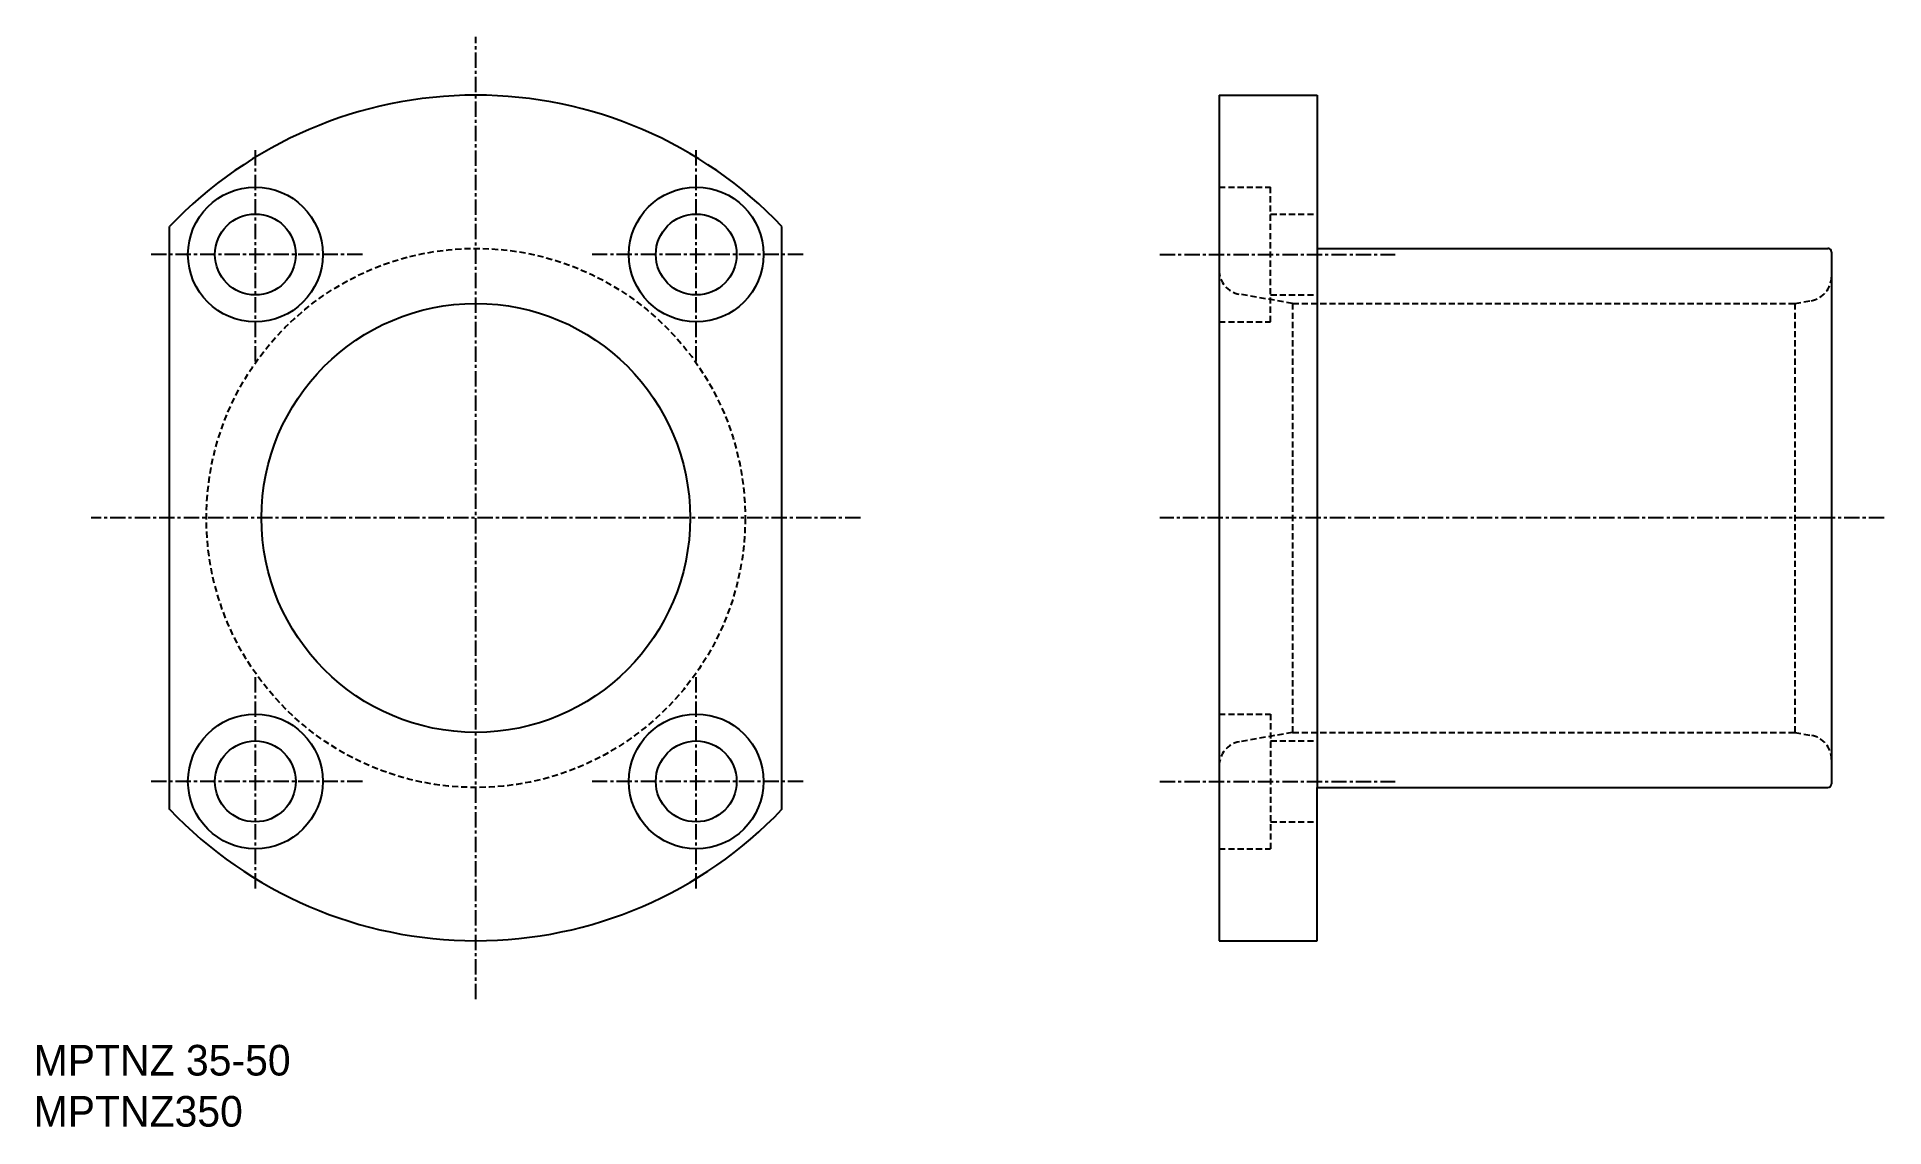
# Model space of a CAD drawing. Extents: x 35 to 186, y 49 to 138.
import ezdxf

# ---------------------------------------------------------------- set-up
doc = ezdxf.new("R2010")
doc.units = 0
doc.linetypes.add('CENTER', pattern=[2, 1.25, -0.25, 0.25, -0.25])
doc.linetypes.add('DASHED', pattern=[0.75, 0.5, -0.25])
doc.layers.get('0').update_dxf_attribs({"linetype": 'CONTINUOUS'})
doc.layers.add('CENTER', color=1, linetype='CENTER')

msp = doc.modelspace()

# ---------------------------------------------------------------- linework, layer by layer
at = {"color": 7, "linetype": 'CONTINUOUS'}
for p, q in [((132.03, 133.59), (140.03, 133.59)), ((132.03, 133.59), (132.03, 64.59)), ((140.03, 133.59), (140.03, 121.09)), ((46.33, 75.31), (46.33, 122.86)), ((96.33, 75.31), (96.33, 122.86)), ((140.03, 121.09), (181.73, 121.09)), ((140.03, 121.09), (140.03, 77.09)), ((182.03, 120.79), (182.03, 77.39)), ((140.03, 77.09), (181.73, 77.09)), ((140.03, 64.59), (140.03, 77.09)), ((132.03, 64.59), (140.03, 64.59))]:
    msp.add_line(p, q, dxfattribs=at)
at = {"color": 3, "linetype": 'DASHED'}
for p, q in [((132.03, 126.09), (136.23, 126.09)), ((136.23, 115.09), (136.23, 126.09)), ((136.23, 123.89), (140.03, 123.89)), ((138.03, 116.59), (133.68, 117.35)), ((136.23, 117.29), (140.03, 117.29)), ((138.03, 116.59), (179.03, 116.59)), ((138.03, 116.59), (138.03, 81.59)), ((179.03, 116.59), (180.37, 116.82)), ((179.03, 116.59), (179.03, 81.59)), ((132.03, 115.09), (136.23, 115.09)), ((132.03, 83.09), (136.23, 83.09)), ((136.23, 83.09), (136.23, 72.09)), ((138.03, 81.59), (133.68, 80.82)), ((138.03, 81.59), (179.03, 81.59)), ((179.03, 81.59), (180.37, 81.35)), ((136.23, 80.89), (140.03, 80.89)), ((136.23, 74.29), (140.03, 74.29)), ((132.03, 72.09), (136.23, 72.09))]:
    msp.add_line(p, q, dxfattribs=at)
at = {"color": 7, "linetype": 'CONTINUOUS'}
for centre, radius in [((53.33, 120.59), 5.5), ((89.33, 120.59), 5.5), ((53.33, 120.59), 3.3), ((89.33, 120.59), 3.3), ((71.33, 99.09), 17.5), ((53.33, 77.59), 5.5), ((89.33, 77.59), 5.5), ((53.33, 77.59), 3.3), ((89.33, 77.59), 3.3)]:
    msp.add_circle(centre, radius, dxfattribs=at)
at = {"color": 3, "linetype": 'DASHED'}
msp.add_circle((71.33, 99.09), 22, dxfattribs=at)
at = {"color": 7, "linetype": 'CONTINUOUS'}
for centre, radius, start, end in [((71.33, 99.09), 34.5, 43.5613, 136.4387), ((181.73, 120.79), 0.3, 0, 90), ((181.73, 77.39), 0.3, 270, 0), ((71.33, 99.09), 34.5, 223.5613, 316.4387)]:
    msp.add_arc(centre, radius, start, end, dxfattribs=at)
at = {"color": 3, "linetype": 'DASHED'}
for centre, start, end in [((134.03, 119.32), 180, 260), ((180.03, 118.79), 280, 0), ((134.03, 78.85), 100, 180), ((180.03, 79.38), 0, 80)]:
    msp.add_arc(centre, 2, start, end, dxfattribs=at)
at = {"layer": 'CENTER', "color": 1, "linetype": 'CENTER'}
for p, q in [((71.33, 59.83), (71.33, 138.34)), ((71.33, 59.83), (71.33, 138.34)), ((53.33, 111.85), (53.33, 129.33)), ((89.33, 111.85), (89.33, 129.33)), ((62.07, 120.59), (44.59, 120.59)), ((98.07, 120.59), (80.59, 120.59)), ((127.19, 120.59), (146.4, 120.59)), ((102.73, 99.09), (39.93, 99.09)), ((186.32, 99.09), (127.19, 99.09)), ((53.33, 68.85), (53.33, 86.33)), ((89.33, 68.85), (89.33, 86.33)), ((62.07, 77.59), (44.59, 77.59)), ((98.07, 77.59), (80.59, 77.59)), ((127.19, 77.59), (146.4, 77.59))]:
    msp.add_line(p, q, dxfattribs=at)

# ---------------------------------------------------------------- texts
at = {"color": 7, "linetype": 'CONTINUOUS'}
for s, p in [('MPTNZ 35-50', (35.22, 53.59)), ('MPTNZ350', (35.22, 49.42))]:
    msp.add_text(s, height=2.5, dxfattribs=at).set_placement(p)

doc.saveas('drawing.dxf')
